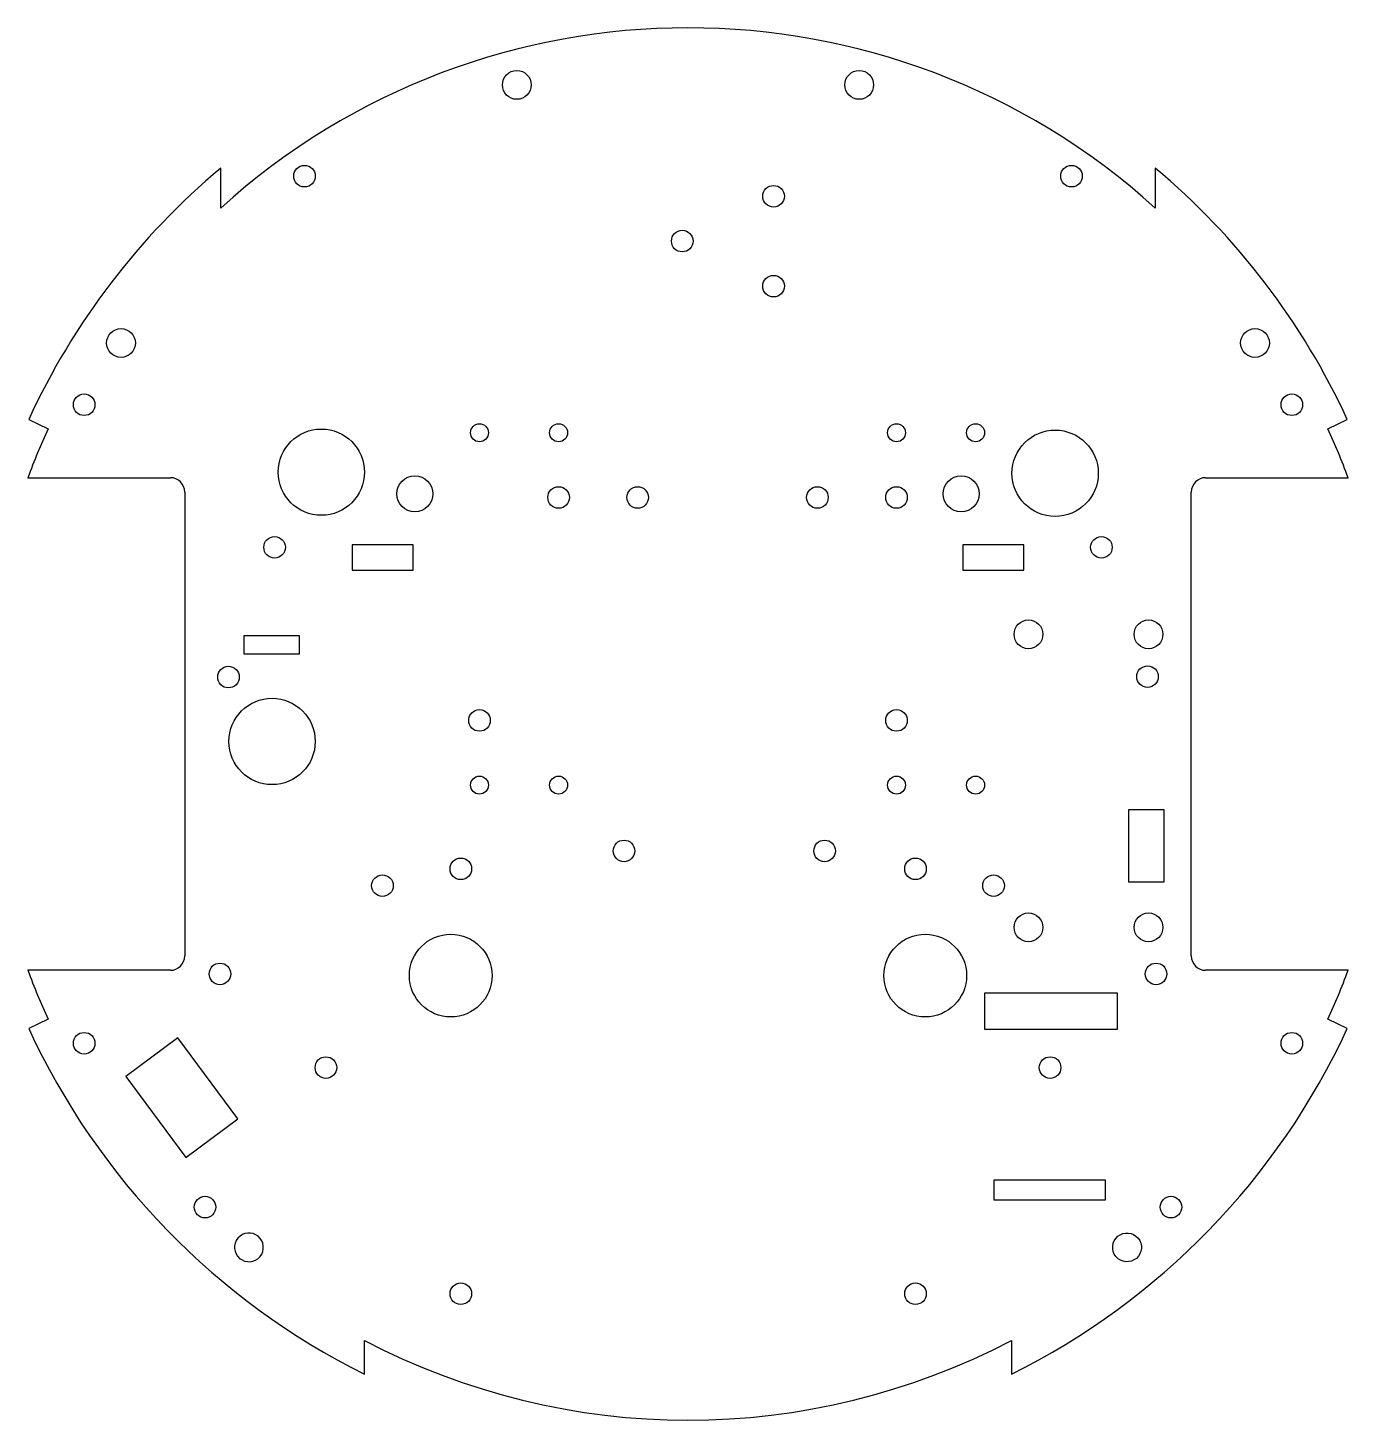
# Model space of a CAD drawing. Header units: millimetres. Extents: x -112 to 72, y -375 to -182.
import ezdxf

# ---------------------------------------------------------------- set-up
doc = ezdxf.new("R2010")
doc.units = ezdxf.units.MM
doc.layers.get('0').update_dxf_attribs({"linetype": 'CONTINUOUS'})

msp = doc.modelspace()

# ---------------------------------------------------------------- linework, layer by layer
for p, q in [((-84.74999200192346, -206.83967576127884), (-84.74999200051056, -201.2654115907233)), ((45.250010890564525, -201.26541162367607), (45.250010889151575, -206.83967579423182)), ((-111.45474913389774, -236.24698935641658), (-108.73083553393872, -237.5041132132864)), ((69.23085440562102, -237.50411325839627), (71.95476800621698, -236.24698940290753)), ((-111.57011722564886, -244.32000490176853), (-91.74999216709719, -244.32000490679263)), ((52.25001103532396, -244.32000494329367), (72.07013609387576, -244.3200049483177)), ((-89.74999212312679, -246.32000495177772), (-89.74999213947567, -310.82000638619564)), ((50.25001097398974, -310.82000642168276), (50.25001099033872, -246.32000498726484)), ((-91.74999218446092, -312.8200064301668), (-111.57012294663818, -312.82000642514276)), ((72.07014178013765, -312.8200064716918), (52.25001101796121, -312.82000646666773)), ((-108.73084016071769, -319.63590024078604), (-111.45475076600053, -320.89301848063246)), ((71.95476959540758, -320.89301852712265), (69.23085899076196, -319.63590028589533)), ((-79.26927743962804, -352.6136041359455), (-79.29603148649005, -352.64548916957085)), ((-64.74999159769166, -366.80778021878143), (-64.74999159704933, -364.2743831988911)), ((25.250010404463765, -364.27438322170417), (25.250010403268206, -368.99124415267664)), ((-64.75001393205102, -367.3126129746121), (-64.75001393192298, -366.8077688286454, 3.814696958315267e-07)), ((-64.74999159824509, -368.9912441298634), (-64.74999159781956, -367.3126242999512))]:
    msp.add_line(p, q)
for points in [[(-66.47999160774066, -253.67238069912906), (-66.47999160888116, -257.1723807547267), (-57.980193031200784, -257.1723807567545), (-57.980193030060185, -253.6723807011569)], [(26.98001046983272, -257.1723807784168), (26.980010470466418, -253.67238072281924), (18.48021189278498, -253.67238072079152), (18.480211892151317, -257.17238077638916)], [(-81.5500001637815, -266.2999999142203), (-81.5500001637815, -268.79999996981786), (-73.79999999142893, -268.79999996981786), (-73.79999999142899, -266.2999999142203)], [(46.50000172651243, -290.50001086350835), (41.50000154081141, -290.50001086350835), (41.50000154081141, -300.50001123491035), (46.50000172651243, -300.50001123491035)], [(40.00000150050955, -316.0000117363034), (21.500000783613515, -316.0000117363034), (21.50000078361387, -321.00001184749897), (40.00000150050994, -321.00001184749897)], [(-90.68708628970225, -322.22694982138734), (-97.92831185625514, -327.57154109640794), (-89.61450320622308, -338.8356697554901), (-82.37327763967028, -333.4910784804694)], [(38.29999999644375, -341.99999996179304), (22.799999651738645, -341.99999996179315), (22.799999651738645, -344.7500000229504), (38.29999999644375, -344.7500000229505)]]:
    msp.add_lwpolyline(points, close=True)
msp.add_lwpolyline([(39.76929625295472, -352.6136041661192, -192.19795276127434), (39.796046846553885, -352.64549209737623)], format="xyb", close=True)
for centre, radius in [((-43.561331951146194, -189.7048227534592), 2.00000004447805), ((4.061350847060474, -189.7048227655306), 2.00000004447805), ((-73.09261759906778, -202.38886075655867), 1.4999999999999858), ((33.59261415431906, -202.38886078359752), 1.500000000000008), ((-7.849923903943576, -205.1863023406469), 1.50000000000001), ((-20.549990642055285, -211.42000419241558), 1.5), ((-7.849923907112277, -217.6863026186349), 1.49999999999999), ((-98.61031341594537, -225.5907016372105), 2), ((59.11033229366666, -225.59070167718946), 2), ((-103.73883379388414, -234.17547205818687), 1.5000000000000002), ((64.23885266725347, -234.1754721007658), 1.5000000000000002), ((-70.74983571728947, -243.5523493685449), 6.000000000000009), ((-48.74999093170459, -238.0700055830968), 1.2500000000000266), ((-37.74999068707519, -238.07000558588467), 1.2500000000000089), ((9.250010358159635, -238.07000559779655), 1.2500000000000044), ((20.250010602789033, -238.07000560058452), 1.2500000000000133), ((31.31391091951709, -243.70326637970234), 6.000000000000009), ((-57.749986194929086, -246.57000381762026), 2.5000000000000004), ((-37.749990483898266, -247.07001105824526), 1.4999999999999545), ((-26.749990239268797, -247.07001110551116), 1.4999999999999991), ((-1.7499896832929096, -247.07001106736922), 1.499999999999979), ((9.250010561336595, -247.0700111146348), 1.4999999999999925), ((18.25000506201569, -246.57000383587078), 2.5), ((-77.2499918470852, -254.00100512576418), 1.5000000000000202), ((37.75001071040439, -254.0010051549143), 1.5000000000000202), ((27.599999996945712, -266.0999999700094), 1.9999999999999971), ((44.299999994950845, -266.09999997000943), 2.0000000000000013), ((-83.66741618822996, -272.0471671270489), 1.4999999999999905), ((44.1670009103904, -271.9812714642661), 1.49999999999999), ((-77.59999999125415, -280.99999996833014), 6.000000000000006), ((-48.74999176691958, -278.07001283736804), 1.5000000000000036), ((9.250010568179405, -278.07001284927986), 1.4999999999999591), ((-48.74999092993047, -287.0700066728096), 1.249999999999982), ((-37.74999068530107, -287.07000667559754), 1.25), ((9.250010359933718, -287.0700066875094), 1.2500000000000178), ((20.25001060456315, -287.0700066902973), 1.2500000000000133), ((-28.649997170279633, -296.2200060525304), 1.5000051668119099), ((-0.7499901567542722, -296.2200060951849), 1.5000000000000002), ((-51.349991283312946, -298.71000612660566), 1.49999999999998), ((11.89001012371623, -298.7100061537669), 1.49999999999998), ((-62.24999152542452, -301.0471677761401), 1.4999999999999905), ((22.75001087083165, -301.04717449268526), 1.4999999999999902), ((27.599999996945748, -306.85000087625014), 2.000000000000006), ((44.299999994950845, -306.85002139864207), 2.0000000000000107), ((-52.74999147401118, -313.55573022637236), 5.75), ((13.250010307138638, -313.55573024462296), 5.75), ((-84.84999203113847, -313.32000644303525), 1.5000000000000202), ((45.350010864384984, -313.32000647603826), 1.5000000000000202), ((-103.73883381638936, -322.9645392726946), 1.49999999999999), ((64.23885264474708, -322.96453931527356), 1.4999999999999802), ((-70.1128027612263, -326.34770678257416), 1.4999999999999905), ((30.6128215863475, -326.3477068091196), 1.49999999999999), ((-86.9244496791423, -345.7458570146065), 1.4999878740423966), ((47.42445371384587, -345.7458455113962), 1.499999999999977), ((-51.34999129828646, -357.79000744048517), 1.5000000000000102), ((11.890010108994709, -357.79000745652684), 1.50000000000001)]:
    msp.add_circle(centre, radius)
for centre, radius, start, end in [((-19.749990574568486, -278.5700056867302), 96.8000021527389, 47.818017169609725, 132.18198280134308), ((-19.749990574568486, -278.5700056867302), 101.00000224614284, 130.058120982602, 155.22602187115757), ((-19.749990574568486, -278.5700056867302), 101.00000224614288, 24.773978099795578, 49.941878988350936), ((-19.749978184309818, -278.5700048082883), 98.00000217942576, 155.2260253729866, 159.54388859752171), ((-19.750012908805807, -278.5700056867258), 98.0000118033442, 20.456109822776625, 24.773972628085932), ((-91.7499921676048, -246.3200049512707), 2.000000044478014, 0, 89.999999985458), ((52.250011034817305, -246.32000498777174), 2.000000044478085, 89.99999998548549, 180), ((-91.7499921839543, -310.82000638568877), 2.0000000444780497, 269.9999999854865, 360), ((52.25001101846786, -310.8200064221898), 2.0000000444781207, 180, 269.9999999854855), ((-19.749990574568486, -278.5700056867302), 97.9999962214574, 200.45611322090335, 204.7739780997997), ((-19.749990574568486, -278.5700056867302), 97.9999963703964, 335.2260218711538, 339.54388675005), ((-19.749990574568486, -278.5700056867302), 101.00000224614291, 204.77397591934482, 243.54181551997198), ((-19.749990574568486, -278.5700056867302), 101.00000224614284, 296.4581844509814, 335.22602405160876), ((-80.81481003415288, -351.34423056519097), 1.9999950657110823, -39.39687389269073, 319.4107028686042), ((-19.749990574568486, -278.5700056867302), 96.80000215273893, 242.29780056781894, 297.7021994031345), ((-19.750012908805807, -278.5700056867258), 99.05000220277664, 242.97906675679937, 242.97908125917417), ((-19.750012908805807, -278.5700056867258), 99.50000221278431, 243.11114013461116, 243.1111545544841)]:
    msp.add_arc(centre, radius, start, end)

doc.saveas('drawing.dxf')
